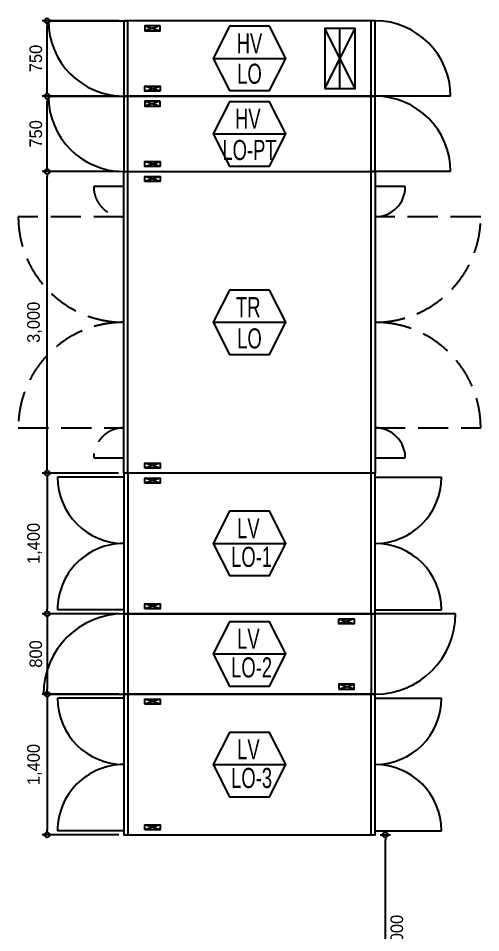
# Model space of a CAD drawing. Header units: millimetres. Extents: x 89978 to 501025, y -351975 to 835730.
# Drawn here: x 95494 to 100094, y -87410 to -78311 of the extents above; entities that cross this region are included whole.
import ezdxf
from ezdxf.enums import TextEntityAlignment as Align

# ---------------------------------------------------------------- set-up
doc = ezdxf.new("R2010")
doc.units = ezdxf.units.MM
doc.header["$LTSCALE"] = 150
doc.linetypes.add('LH2', pattern=[2.85, 2, -0.85])
doc.layers.get('Defpoints').update_dxf_attribs({"color": 150})
for name, color, linetype in [('------00 Switch Gear', 3, 'Continuous'), ('------00 Switch Gear_Number', 1, 'Continuous'), ('-----36 Dimension', 1, 'Continuous')]:
    doc.layers.add(name, color=color, linetype=linetype)
doc.layers.add('NOPLOT', color=191, linetype='Continuous', plot=False)
doc.styles.add('ELEC', font='')
doc.styles.get('ELEC').set_extended_font_data('Dotum')
doc.dimstyles.new('ELEC', dxfattribs={"dimscale": 100, "dimtxt": 2, "dimasz": 1, "dimexe": 2, "dimexo": 1, "dimgap": 1, "dimtad": 1, "dimdec": 0, "dimrnd": 0.25, "dimzin": 9, "dimdsep": 32, "dimlunit": 6, "dimtxsty": 'ELEC', "dimblk": 'Z_DOT', "dimcen": 3, "dimclrd": 7, "dimclre": 7, "dimclrt": 3, "dimadec": 0, "dimazin": 0, "dimtfac": 1, "dimtdec": 0, "dimtix": 1, "dimtmove": 2, "dimatfit": 1, "dimfxl": 1, "dimarcsym": 0})

# ---------------------------------------------------------------- blocks, each defined once
blk = doc.blocks.new('_DOTBLANK')
at = {"color": 0, "linetype": 'ByBlock'}
blk.add_line((-0.5, 0), (-1, 0), dxfattribs=at)
blk.add_circle((0, 0), 0.5, dxfattribs=at)
blk = doc.blocks.new('*D701')
at = {"layer": '-----36 Dimension', "color": 0, "lineweight": -2, "transparency": 16777216}
for p, q in [((96491.6, -82836.4, 0), (95731, -82836.4, 0)), ((95781, -82886.4, 0), (95781, -84186.4, 0)), ((96493.7, -84236.4, 0), (95731, -84236.4, 0))]:
    blk.add_line(p, q, dxfattribs=at)
at = {"layer": 'Defpoints', "color": 0, "transparency": 16777216}
for p in [(96541.6, -82836.4, 0), (95781, -84236.4, 0), (96543.7, -84236.4, 0)]:
    blk.add_point(p, dxfattribs=at)
at = {"layer": '-----36 Dimension', "color": 0, "lineweight": -2, "transparency": 16777216, "xscale": 50, "yscale": 50, "zscale": 50}
for p, rotation in [((95781, -82836.4, 0), 90), ((95781, -84236.4, 0), 270)]:
    blk.add_blockref('_DOTBLANK', p, dxfattribs=dict(at, rotation=rotation))
at = {"layer": '-----36 Dimension', "color": 0, "transparency": 16777216, "insert": (95656.4, -83536.4, 0), "char_height": 125, "attachment_point": 5, "rotation": 90, "style": 'ELEC'}
blk.add_mtext('1,400', dxfattribs=at)
blk = doc.blocks.new('Z_DOT')
for p, q in [((0, -2), (0, 2)), ((-2, 0), (2, 0))]:
    blk.add_line(p, q)
for radius in [2.5, 1.25]:
    blk.add_circle((0, 0), radius)
blk = doc.blocks.new('*D702')
at = {"layer": '-----36 Dimension', "color": 0, "lineweight": -2, "transparency": 16777216}
for p, q in [((96493.7, -84236.4), (95731, -84236.4)), ((95781, -84286.4), (95781, -84986.4)), ((96493.7, -85036.4), (95731, -85036.4))]:
    blk.add_line(p, q, dxfattribs=at)
at = {"layer": 'Defpoints', "color": 0, "transparency": 16777216}
for p in [(96543.7, -84236.4, 0), (95781, -85036.4), (96543.7, -85036.4)]:
    blk.add_point(p, dxfattribs=at)
at = {"layer": '-----36 Dimension', "color": 0, "lineweight": -2, "transparency": 16777216, "xscale": 50, "yscale": 50, "zscale": 50}
for p, rotation in [((95781, -84236.4), 90), ((95781, -85036.4), 270)]:
    blk.add_blockref('_DOTBLANK', p, dxfattribs=dict(at, rotation=rotation))
at = {"layer": '-----36 Dimension', "color": 0, "transparency": 16777216, "insert": (95668.4, -84636.4), "char_height": 125, "attachment_point": 5, "rotation": 90, "style": 'ELEC'}
blk.add_mtext('800', dxfattribs=at)
blk = doc.blocks.new('*D703')
at = {"layer": '-----36 Dimension', "color": 0, "lineweight": -2, "transparency": 16777216}
for p, q in [((96491.6, -85036.4, 0), (95731, -85036.4, 0)), ((95781, -85086.4, 0), (95781, -86386.4, 0)), ((96493.7, -86436.4, 0), (95731, -86436.4, 0))]:
    blk.add_line(p, q, dxfattribs=at)
at = {"layer": 'Defpoints', "color": 0, "transparency": 16777216}
for p in [(96541.6, -85036.4, 0), (95781, -86436.4, 0), (96543.7, -86436.4, 0)]:
    blk.add_point(p, dxfattribs=at)
at = {"layer": '-----36 Dimension', "color": 0, "lineweight": -2, "transparency": 16777216, "xscale": 50, "yscale": 50, "zscale": 50}
for p, rotation in [((95781, -85036.4, 0), 90), ((95781, -86436.4, 0), 270)]:
    blk.add_blockref('_DOTBLANK', p, dxfattribs=dict(at, rotation=rotation))
at = {"layer": '-----36 Dimension', "color": 0, "transparency": 16777216, "insert": (95656.4, -85736.4, 0), "char_height": 125, "attachment_point": 5, "rotation": 90, "style": 'ELEC'}
blk.add_mtext('1,400', dxfattribs=at)
blk = doc.blocks.new('*D704')
at = {"layer": '-----36 Dimension', "color": 0, "lineweight": -2, "transparency": 16777216}
for p, q in [((96494.7, -79836.4), (95731, -79836.4)), ((95781, -82786.4), (95781, -79886.4)), ((96491.6, -82836.4), (95731, -82836.4))]:
    blk.add_line(p, q, dxfattribs=at)
at = {"layer": 'Defpoints', "color": 0, "transparency": 16777216}
for p in [(95781, -79836.4), (96544.7, -79836.4, 0), (96541.6, -82836.4, 0)]:
    blk.add_point(p, dxfattribs=at)
at = {"layer": '-----36 Dimension', "color": 0, "lineweight": -2, "transparency": 16777216, "xscale": 50, "yscale": 50, "zscale": 50}
for p, rotation in [((95781, -79836.4), 90), ((95781, -82836.4), 270)]:
    blk.add_blockref('_DOTBLANK', p, dxfattribs=dict(at, rotation=rotation))
at = {"layer": '-----36 Dimension', "color": 0, "transparency": 16777216, "insert": (95656.4, -81336.4), "char_height": 125, "attachment_point": 5, "rotation": 90, "style": 'ELEC'}
blk.add_mtext('3,000', dxfattribs=at)
blk = doc.blocks.new('*D705')
at = {"layer": '-----36 Dimension', "color": 0, "lineweight": -2, "transparency": 16777216}
for p, q in [((96493.7, -79086.4, 0), (95731, -79086.4, 0)), ((95781, -79786.4, 0), (95781, -79136.4, 0)), ((96494.7, -79836.4, 0), (95731, -79836.4, 0))]:
    blk.add_line(p, q, dxfattribs=at)
at = {"layer": 'Defpoints', "color": 0, "transparency": 16777216}
for p in [(95781, -79086.4, 0), (96543.7, -79086.4, 0), (96544.7, -79836.4)]:
    blk.add_point(p, dxfattribs=at)
at = {"layer": '-----36 Dimension', "color": 0, "lineweight": -2, "transparency": 16777216, "xscale": 50, "yscale": 50, "zscale": 50}
for p, rotation in [((95781, -79086.4, 0), 90), ((95781, -79836.4, 0), 270)]:
    blk.add_blockref('_DOTBLANK', p, dxfattribs=dict(at, rotation=rotation))
at = {"layer": '-----36 Dimension', "color": 0, "transparency": 16777216, "insert": (95668.4, -79461.4, 0), "char_height": 125, "attachment_point": 5, "rotation": 90, "style": 'ELEC'}
blk.add_mtext('750', dxfattribs=at)
blk = doc.blocks.new('*D706')
at = {"layer": '-----36 Dimension', "color": 0, "lineweight": -2, "transparency": 16777216}
for p, q in [((96493.7, -78336.4, 0), (95731, -78336.4, 0)), ((95781, -79036.4, 0), (95781, -78386.4, 0)), ((96493.7, -79086.4, 0), (95731, -79086.4, 0))]:
    blk.add_line(p, q, dxfattribs=at)
at = {"layer": 'Defpoints', "color": 0, "transparency": 16777216}
for p in [(95781, -78336.4, 0), (96543.7, -78336.4, 0), (96543.7, -79086.4, 0)]:
    blk.add_point(p, dxfattribs=at)
at = {"layer": '-----36 Dimension', "color": 0, "lineweight": -2, "transparency": 16777216, "xscale": 50, "yscale": 50, "zscale": 50}
for p, rotation in [((95781, -78336.4, 0), 90), ((95781, -79086.4, 0), 270)]:
    blk.add_blockref('_DOTBLANK', p, dxfattribs=dict(at, rotation=rotation))
at = {"layer": '-----36 Dimension', "color": 0, "transparency": 16777216, "insert": (95668.4, -78711.4, 0), "char_height": 125, "attachment_point": 5, "rotation": 90, "style": 'ELEC'}
blk.add_mtext('750', dxfattribs=at)
blk = doc.blocks.new('1400X2500')
at = {"layer": '------00 Switch Gear'}
for p, q in [((-2458, 0, 0), (-2458, 1400, 0)), ((-40, 0), (-40, 1400)), ((-2500, 1360, 0), (-3160, 1360, 0)), ((-360, 1350, 0), (-210, 1300, 0)), ((-360, 1300, 0), (-210, 1350, 0)), ((0, 1360, 0), (660, 1360, 0)), ((-360, 100, 0), (-210, 50, 0)), ((-360, 50, 0), (-210, 100, 0)), ((-2500, 40, 0), (-3160, 40, 0)), ((0, 40, 0), (660, 40, 0))]:
    blk.add_line(p, q, dxfattribs=at)
for points in [[(0, 0), (0, 1400), (-2500, 1400), (-2500, 0)], [(-210, 1350), (-210, 1300), (-360, 1300), (-360, 1350)], [(-210, 100), (-210, 50), (-360, 50), (-360, 100)]]:
    blk.add_lwpolyline(points, close=True, dxfattribs=at)
for centre, start, end in [((-2500, 1360, 0), 180, 270), ((0, 1360, 0), 270, 0), ((-2500, 40, 0), 90, 180), ((0, 40, 0), 0, 90)]:
    blk.add_arc(centre, 660, start, end, dxfattribs=at)
blk = doc.blocks.new('800X2500')
at = {"layer": '------00 Switch Gear'}
for p, q in [((-2460, 800), (-2460, 0)), ((-210, 750), (-360, 700)), ((-360, 750), (-210, 700)), ((800, 800), (-42, 800)), ((-40, 800), (-40, 0)), ((-210, 50), (-360, 100)), ((-360, 50), (-210, 100)), ((-3300, 0), (-2458, 0))]:
    blk.add_line(p, q, dxfattribs=at)
for points in [[(-2500, 800), (-2500, 0), (0, 0), (0, 800)], [(-360, 750), (-210, 750), (-210, 700), (-360, 700)], [(-360, 50), (-210, 50), (-210, 100), (-360, 100)]]:
    blk.add_lwpolyline(points, close=True, dxfattribs=at)
for centre, start, end in [((-2500, 0), 90, 180), ((0, 800), 270, 0)]:
    blk.add_arc(centre, 800, start, end, dxfattribs=at)
blk = doc.blocks.new('750X2500')
at = {"layer": '------00 Switch Gear'}
for p, q in [((-3250, 750), (-2458, 750)), ((-2460, 750), (-2460, 0)), ((-40, 750), (-40, 0)), ((-210, 700), (-360, 650)), ((-360, 700), (-210, 650)), ((-210, 50), (-360, 100)), ((-360, 50), (-210, 100)), ((750, 0), (-42, 0))]:
    blk.add_line(p, q, dxfattribs=at)
for points in [[(-2500, 750), (-2500, 0), (0, 0), (0, 750)], [(-360, 700), (-210, 700), (-210, 650), (-360, 650)], [(-360, 50), (-210, 50), (-210, 100), (-360, 100)]]:
    blk.add_lwpolyline(points, close=True, dxfattribs=at)
for centre, start, end in [((-2500, 750), 180, 270), ((0, 0), 0, 90)]:
    blk.add_arc(centre, 750, start, end, dxfattribs=at)
blk = doc.blocks.new('*D929')
at = {"layer": '-----36 Dimension', "color": 0, "lineweight": -2, "transparency": 16777216}
for p, q in [((99093.7, -86436.4), (99195.8, -86436.4)), ((99145.8, -88386.4), (99145.8, -86486.4)), ((98953.7, -88436.4), (99195.8, -88436.4))]:
    blk.add_line(p, q, dxfattribs=at)
at = {"layer": 'Defpoints', "color": 0, "transparency": 16777216}
for p in [(99043.7, -86436.4, 0), (99145.8, -86436.4), (98903.7, -88436.4, 0)]:
    blk.add_point(p, dxfattribs=at)
at = {"layer": '-----36 Dimension', "color": 0, "lineweight": -2, "transparency": 16777216, "xscale": 50, "yscale": 50, "zscale": 50}
for p, rotation in [((99145.8, -86436.4), 90), ((99145.8, -88436.4), 270)]:
    blk.add_blockref('_DOTBLANK', p, dxfattribs=dict(at, rotation=rotation))
at = {"layer": '-----36 Dimension', "color": 0, "transparency": 16777216, "insert": (99270.4, -87436.4), "char_height": 125, "attachment_point": 5, "rotation": 90, "style": 'ELEC'}
blk.add_mtext('2,000', dxfattribs=at)

msp = doc.modelspace()

# ---------------------------------------------------------------- linework, layer by layer
at = {"layer": '------00 Switch Gear'}
for p, q in [((96583.7, -82836.4, 0), (96583.7, -79836.4, 0)), ((99003.7, -82836.4, 0), (99003.7, -79836.4, 0)), ((96903.7, -79936.4, 0), (96753.7, -79886.4, 0)), ((96903.7, -79886.4, 0), (96753.7, -79936.4, 0)), ((99343.7, -79986.4, 0), (99043.7, -79986.4, 0)), ((99043.7, -82686.4, 0), (99343.7, -82686.4, 0)), ((96903.7, -82786.4, 0), (96753.7, -82736.4, 0)), ((96903.7, -82736.4, 0), (96753.7, -82786.4, 0))]:
    msp.add_line(p, q, dxfattribs=at)
at = {"layer": '------00 Switch Gear', "linetype": 'LH2'}
for p, q in [((96543.7, -79986.4, 0), (96243.7, -79986.4, 0)), ((96543.7, -80286.4, 0), (95493.7, -80286.4, 0)), ((100093.7, -80286.4, 0), (99043.7, -80286.4, 0)), ((95493.7, -82386.4, 0), (96543.7, -82386.4, 0)), ((99043.7, -82386.4, 0), (100093.7, -82386.4, 0)), ((96243.7, -82686.4, 0), (96543.7, -82686.4, 0))]:
    msp.add_line(p, q, dxfattribs=at)
at = {"layer": '------00 Switch Gear', "elevation": 0}
for points in [[(96543.7, -82836.4), (96543.7, -79836.4), (99043.7, -79836.4), (99043.7, -82836.4)], [(96753.7, -79936.4), (96753.7, -79886.4), (96903.7, -79886.4), (96903.7, -79936.4)], [(96753.7, -82786.4), (96753.7, -82736.4), (96903.7, -82736.4), (96903.7, -82786.4)]]:
    msp.add_lwpolyline(points, close=True, dxfattribs=at)
at = {"layer": '------00 Switch Gear', "linetype": 'LH2'}
for centre, radius, start, end in [((96543.7, -79986.4, 0), 300, 180, 270), ((96543.7, -80286.4, 0), 1050, 180, 270), ((99043.7, -80286.4, 0), 1050, 270, 0), ((96543.7, -82386.4, 0), 1050, 90, 180), ((99043.7, -82386.4, 0), 1050, 0, 90), ((96543.7, -82686.4, 0), 300, 90, 180)]:
    msp.add_arc(centre, radius, start, end, dxfattribs=at)
at = {"layer": '------00 Switch Gear'}
for centre, start, end in [((99043.7, -79986.4, 0), 270, 0), ((99043.7, -82686.4, 0), 0, 90)]:
    msp.add_arc(centre, 300, start, end, dxfattribs=at)
at = {"layer": '------00 Switch Gear_Number', "elevation": 0}
for points in [[(97433.7, -78711.4), (98153.7, -78711.4), (97994.1, -78391.4), (97593.4, -78391.4), (97433.7, -78711.4), (97593.4, -79031.4), (97994.1, -79031.4), (98153.7, -78711.4)], [(97433.7, -79461.4), (98153.7, -79461.4), (97994.1, -79141.4), (97593.4, -79141.4), (97433.7, -79461.4), (97593.4, -79781.4), (97994.1, -79781.4), (98153.7, -79461.4)], [(97433.7, -81336.4), (98153.7, -81336.4), (97994.1, -81016.4), (97593.4, -81016.4), (97433.7, -81336.4), (97593.4, -81656.4), (97994.1, -81656.4), (98153.7, -81336.4)], [(97433.7, -83536.4), (98153.7, -83536.4), (97994.1, -83216.4), (97593.4, -83216.4), (97433.7, -83536.4), (97593.4, -83856.4), (97994.1, -83856.4), (98153.7, -83536.4)], [(97433.7, -84636.4), (98153.7, -84636.4), (97994.1, -84316.4), (97593.4, -84316.4), (97433.7, -84636.4), (97593.4, -84956.4), (97994.1, -84956.4), (98153.7, -84636.4)], [(97433.7, -85736.4), (98153.7, -85736.4), (97994.1, -85416.4), (97593.4, -85416.4), (97433.7, -85736.4), (97593.4, -86056.4), (97994.1, -86056.4), (98153.7, -85736.4)]]:
    msp.add_lwpolyline(points, dxfattribs=at)
at = {"layer": 'NOPLOT'}
for p, q in [((98543.7, -79011.4, 0), (98843.7, -78411.4, 0)), ((98843.7, -79011.4, 0), (98543.7, -78411.4, 0)), ((98693.7, -79011.4), (98693.7, -78411.4))]:
    msp.add_line(p, q, dxfattribs=at)
at = {"layer": 'NOPLOT', "elevation": 0}
msp.add_lwpolyline([(98543.7, -79011.4), (98843.7, -79011.4), (98843.7, -78411.4), (98543.7, -78411.4)], close=True, dxfattribs=at)

# ---------------------------------------------------------------- block references
at = {"layer": '------00 Switch Gear', "rotation": 180}
for name, p in [('750X2500', (96543.7, -78336.4, 0)), ('750X2500', (96543.7, -79086.4, 0)), ('1400X2500', (96543.7, -82836.4, 0)), ('1400X2500', (96543.7, -85036.4, 0))]:
    msp.add_blockref(name, p, dxfattribs=at)
at = {"layer": '------00 Switch Gear'}
msp.add_blockref('800X2500', (99043.7, -85036.4, 0), dxfattribs=at)

# ---------------------------------------------------------------- texts
at = {"layer": '------00 Switch Gear_Number', "color": 7, "style": 'ELEC', "width": 0.7}
for s, p in [('HV', (97793.7, -78560.3, 0)), ('LO', (97793.7, -78863.1, 0)), ('HV', (97777, -79310.3, 0)), ('LO-PT', (97793.7, -79621.4, 0)), ('TR', (97781.6, -81185.2, 0)), ('LO', (97793.7, -81496.4, 0)), ('LV', (97782.8, -83385.2, 0)), ('LO-1', (97814.6, -83669.8, 0)), ('LV', (97782.8, -84485.2, 0)), ('LO-2', (97814.6, -84769.8, 0)), ('LV', (97782.8, -85585.2, 0)), ('LO-3', (97814.6, -85869.8, 0))]:
    msp.add_text(s, height=200, dxfattribs=at).set_placement(p, align=Align.MIDDLE_CENTER)

# ---------------------------------------------------------------- dimensions: what is measured, and where the dimension line sits
at = {"layer": '-----36 Dimension'}
for base, p1, p2, angle, picture, middle in [((95781, -78336.4, 0), (96543.7, -79086.4, 0), (96543.7, -78336.4, 0), 270, '*D706', (95668.4, -78711.4, 0)), ((95781, -79086.4, 0), (96544.7, -79836.4), (96543.7, -79086.4, 0), 270, '*D705', (95668.4, -79461.4, 0)), ((95781, -79836.4, 0), (96541.6, -82836.4, 0), (96544.7, -79836.4, 0), 270, '*D704', (95656.4, -81336.4, 0)), ((95781, -84236.4, 0), (96541.6, -82836.4, 0), (96543.7, -84236.4, 0), 270, '*D701', (95656.4, -83536.4, 0)), ((95781, -85036.4), (96543.7, -84236.4, 0), (96543.7, -85036.4), 90, '*D702', (95668.4, -84636.4)), ((95781, -86436.4, 0), (96541.6, -85036.4, 0), (96543.7, -86436.4, 0), 270, '*D703', (95656.4, -85736.4, 0)), ((99145.8, -86436.4), (98903.7, -88436.4, 0), (99043.7, -86436.4, 0), 90, '*D929', (99270.4, -87436.4))]:
    dim = msp.add_linear_dim(base=base, p1=p1, p2=p2, angle=angle, dimstyle='ELEC', override={"dimscale": 50, "dimtxt": 2.5, "dimexe": 1, "dimtad": 2, "dimblk1": 'DOTBLANK', "dimblk2": 'DOTBLANK', "dimsah": 1, "dimclrd": 0, "dimclre": 0, "dimclrt": 0}, dxfattribs=at)
    dim.commit()
    dim.dimension.update_dxf_attribs({"geometry": picture, "text_midpoint": middle})

doc.saveas('drawing.dxf')
